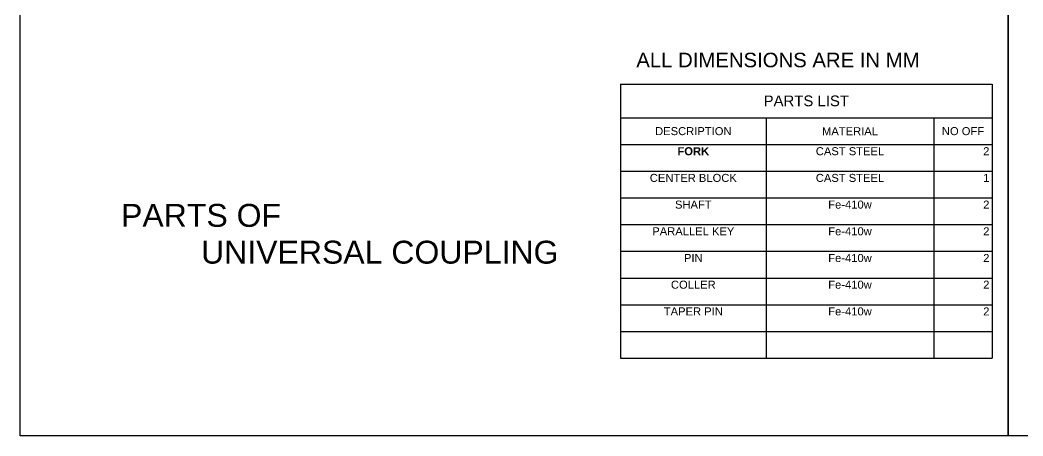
# Model space of a CAD drawing. Header units: millimetres. Extents: x 20 to 1282, y 516 to 1131.
# Drawn here: x 20 to 584, y 516 to 750 of the extents above; entities that cross this region are included whole.
import ezdxf

# ---------------------------------------------------------------- set-up
doc = ezdxf.new("R2010")
doc.units = ezdxf.units.MM
doc.styles.get("Standard").update_dxf_attribs({"font": 'arial.ttf'})

# ---------------------------------------------------------------- blocks, each defined once
blk = doc.blocks.new('*T40')
at = {"color": 0, "linetype": 'ByBlock', "lineweight": -2, "transparency": 16777216}
for p, q in [((0, 0), (208.8, 0)), ((0, 0), (0, -154)), ((208.8, 0), (208.8, -154)), ((0, -19), (208.8, -19)), ((81.8, -19), (81.8, -154)), ((176.11, -19), (176.11, -154)), ((0, -34), (208.8, -34)), ((0, -49), (208.8, -49)), ((0, -64), (208.8, -64)), ((0, -79), (208.8, -79)), ((0, -94), (208.8, -94)), ((0, -109), (208.8, -109)), ((0, -124), (208.8, -124)), ((0, -139), (208.8, -139)), ((0, -154), (208.8, -154))]:
    blk.add_line(p, q, dxfattribs=at)
at = {"color": 0, "transparency": 16777216}
for s, insert, char_height, width, attachment_point in [('PARTS LIST  ', (104.4, -9.5), 6, 205.8012, 5), ('DESCRIPTION', (40.9, -26.5), 4.5, 78.8012, 5), ('MATERIAL', (128.95, -26.5), 4.5, 91.304, 5), ('NO OFF', (192.45, -26.5), 4.5, 29.696, 5), ('{\\fArial|b1|i0|c0|p34;FORK}', (40.9, -35.5), 4.5, 78.8012, 2), ('CAST STEEL', (128.95, -35.5), 4.5, 91.304, 2), ('2', (207.3, -35.5), 4.5, 29.696, 3), ('CENTER BLOCK', (40.9, -50.5), 4.5, 78.8012, 2), ('CAST STEEL', (128.95, -50.5), 4.5, 91.304, 2), ('1', (207.3, -50.5), 4.5, 29.696, 3), ('SHAFT ', (40.9, -65.5), 4.5, 78.8012, 2), ('Fe-410w', (128.95, -65.5), 4.5, 91.304, 2), ('2', (207.3, -65.5), 4.5, 29.696, 3), ('PARALLEL KEY', (40.9, -80.5), 4.5, 78.8012, 2), ('Fe-410w', (128.95, -80.5), 4.5, 91.304, 2), ('2', (207.3, -80.5), 4.5, 29.696, 3), ('PIN', (40.9, -95.5), 4.5, 78.8012, 2), ('Fe-410w', (128.95, -95.5), 4.5, 91.304, 2), ('2', (207.3, -95.5), 4.5, 29.696, 3), ('COLLER', (40.9, -110.5), 4.5, 78.8012, 2), ('Fe-410w', (128.95, -110.5), 4.5, 91.304, 2), ('2', (207.3, -110.5), 4.5, 29.696, 3), ('TAPER PIN ', (40.9, -125.5), 4.5, 78.8012, 2), ('Fe-410w', (128.95, -125.5), 4.5, 91.304, 2), ('2', (207.3, -125.5), 4.5, 29.696, 3)]:
    blk.add_mtext(s, dxfattribs=dict(at, insert=insert, char_height=char_height, width=width, attachment_point=attachment_point))

msp = doc.modelspace()

# ---------------------------------------------------------------- linework, layer by layer
at = {"color": 4}
for points in [[(20.017, 1129.777), (575.304, 1129.777), (575.304, 516.373), (20.017, 516.373)], [(575.304, 1129.777), (1280.01, 1131.466), (1281.762, 516.373), (575.304, 516.373)]]:
    msp.add_lwpolyline(points, close=True, dxfattribs=at)

# ---------------------------------------------------------------- block references
msp.add_blockref('*T40', (357.469, 714.107))

# ---------------------------------------------------------------- texts
for s, height, p in [('ALL DIMENSIONS ARE IN MM', 8.1721, (366.329, 723.52)), ('PARTS OF', 12.873, (76.778, 633.866)), ('         UNIVERSAL COUPLING', 12.87302, (76.778, 613.186))]:
    msp.add_text(s, height=height, dxfattribs=at).set_placement(p)

doc.saveas('drawing.dxf')
